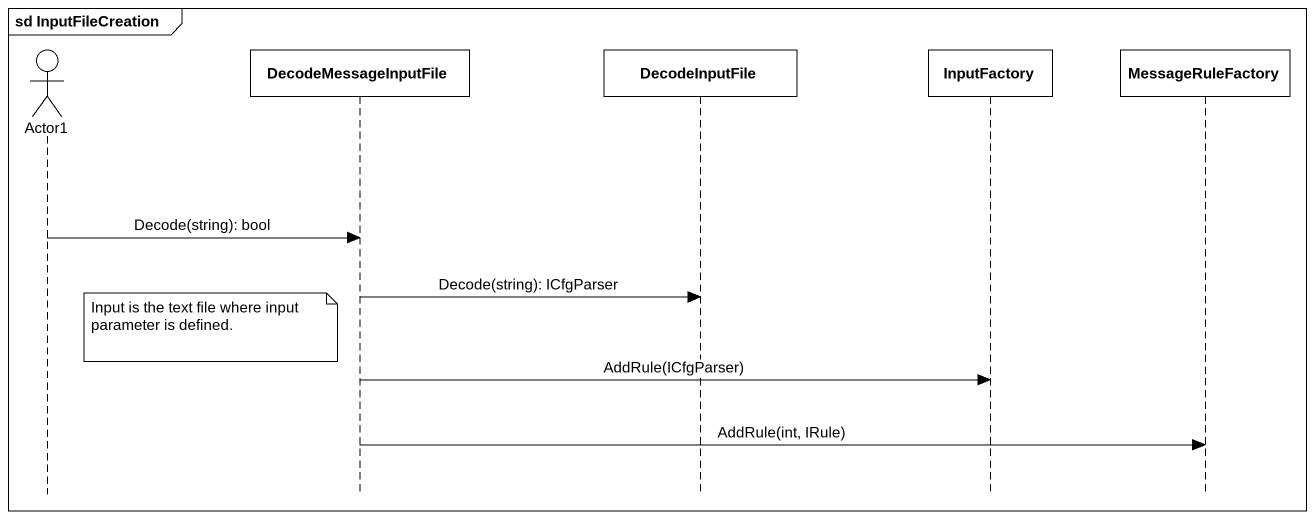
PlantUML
@startuml
mainframe sd InputFileCreation
hide footbox
actor Actor1
participant DecodeMessageInputFile
participant DecodeInputFile
participant InputFactory
participant MessageRuleFactory

Actor1 -> DecodeMessageInputFile : Decode(string): bool
DecodeMessageInputFile -> DecodeInputFile : Decode(string): ICfgParser
note left of DecodeMessageInputFile : Input is the text file where input parameter is defined.
DecodeMessageInputFile -> InputFactory : AddRule(ICfgParser)
DecodeMessageInputFile -> MessageRuleFactory : AddRule(int, IRule)
@enduml
